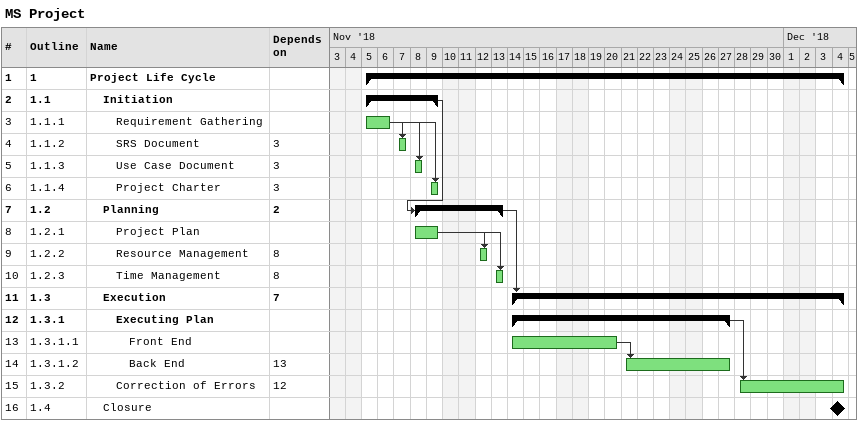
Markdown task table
MS Project

| ID | WBS | Task | Start | Finish | Predecessors |
|---|---|---|---|---|---|
| 1 | 1 | **Project Life Cycle** | 2018-11-05 | 2018-12-04 |  |
| 2 | 1.1 | **Initiation** | 2018-11-05 | 2018-11-09 |  |
| 3 | 1.1.1 | Requirement Gathering | 2018-11-05 | 2018-11-06 |  |
| 4 | 1.1.2 | SRS Document | 2018-11-07 | 2018-11-07 | 3 |
| 5 | 1.1.3 | Use Case Document | 2018-11-08 | 2018-11-08 | 3 |
| 6 | 1.1.4 | Project Charter | 2018-11-09 | 2018-11-09 | 3 |
| 7 | 1.2 | **Planning** | 2018-11-08 | 2018-11-13 | 2 |
| 8 | 1.2.1 | Project Plan | 2018-11-08 | 2018-11-09 |  |
| 9 | 1.2.2 | Resource Management | 2018-11-12 | 2018-11-12 | 8 |
| 10 | 1.2.3 | Time Management | 2018-11-13 | 2018-11-13 | 8 |
| 11 | 1.3 | **Execution** | 2018-11-14 | 2018-12-04 | 7 |
| 12 | 1.3.1 | **Executing Plan** | 2018-11-14 | 2018-11-27 |  |
| 13 | 1.3.1.1 | Front End | 2018-11-14 | 2018-11-20 |  |
| 14 | 1.3.1.2 | Back End | 2018-11-21 | 2018-11-27 | 13 |
| 15 | 1.3.2 | Correction of Errors | 2018-11-28 | 2018-12-04 | 12 |
| 16 | 1.4 | Closure (milestone) | 2018-12-04 | 2018-12-04 |  |
